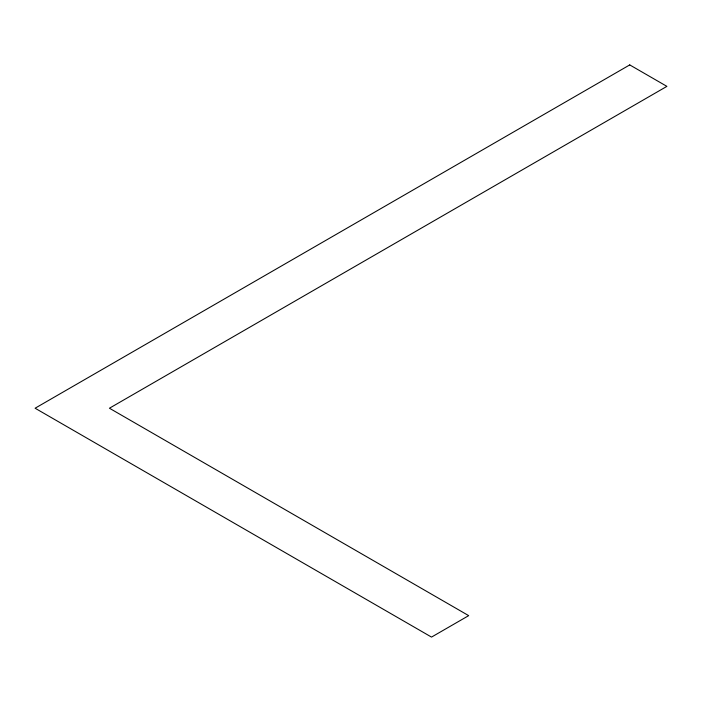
<?xml version="1.0" encoding="UTF-8"?>
<svg xmlns="http://www.w3.org/2000/svg" width="702" height="702" viewBox="0 0 702 702"><rect width="100%" height="100%" fill="white"/><g stroke="black" fill="none" stroke-linecap="round" stroke-linejoin="round"><path stroke-width="1.05" d="M629.738 64.909L35.1 408.222L431.519 637.091L468.69 615.636L109.433 408.222L666.9 86.364L629.738 64.909"/></g></svg>
